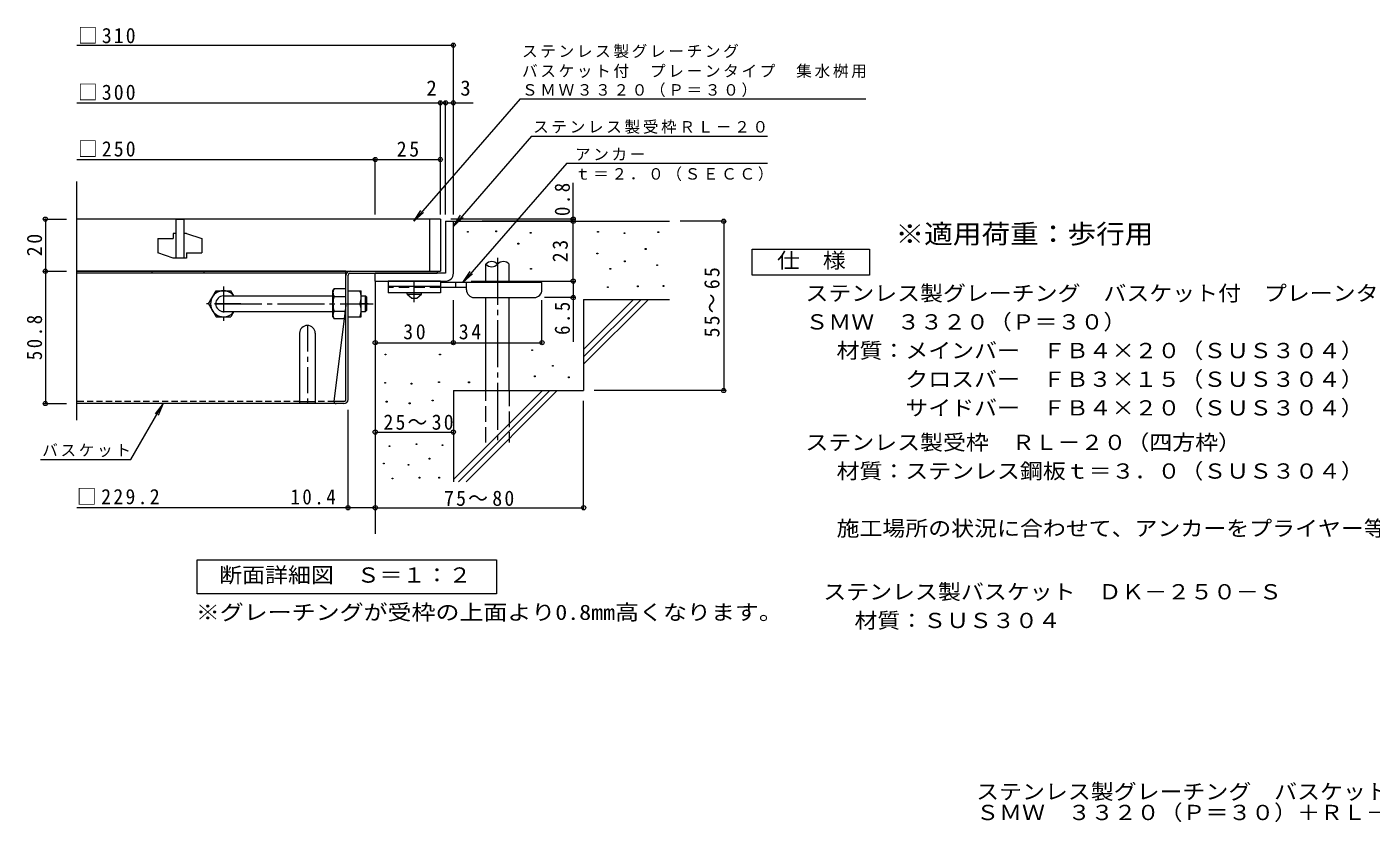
# Model space of a CAD drawing. Units: millimetres on the paper, enlarged 4 times, with parts at other scales. Extents: x -874 to 910, y -779 to 650.
# Drawn here: x -874 to 157, y -779 to -168 of the extents above; entities that cross this region are included whole.
import ezdxf
from ezdxf.enums import TextEntityAlignment as Align

# ---------------------------------------------------------------- set-up
doc = ezdxf.new("R2010")
doc.units = ezdxf.units.MM
doc.header["$LTSCALE"] = 4
doc.header["$PDMODE"] = 32
doc.header["$PDSIZE"] = 3.2
for name, pattern in [('CHAIN1', [8, 5, -1, 1, -1]), ('CHAIN2', [12, 9, -1, 1, -1]), ('DASHED1', [1.8, 1.2, -0.6]), ('DASHED2', [3, 2, -1]), ('DASHED3', [4, 3, -1])]:
    doc.linetypes.add(name, pattern=pattern)
for name, color, linetype, lineweight in [('D-0_芯', 7, 'Continuous', 9), ('D-1_躯体', 2, 'Continuous', 9), ('D-2_仕上', 3, 'Continuous', 9), ('D-4_その他', 7, 'Continuous', 9), ('D-5_文字', 7, 'Continuous', 9), ('D-6_寸法', 6, 'Continuous', 9), ('D-7_ハッチ', 2, 'Continuous', 9), ('D-8_記号', 2, 'Continuous', 9), ('D-9_0-HOJO', 4, 'Continuous', 9), ('D-B_7-WAKU-T', 2, 'Continuous', 9)]:
    doc.layers.add(name, color=color, linetype=linetype, lineweight=lineweight)
doc.layers.add('F-5_F-5ﾚｲﾔ', color=2, linetype='Continuous')
doc.styles.add('ＭＳ ゴシック', font='')
doc.styles.get('ＭＳ ゴシック').set_extended_font_data('MS Gothic')

msp = doc.modelspace()

# ---------------------------------------------------------------- linework, layer by layer
at = {"layer": 'D-0_芯'}
for points in [[(-536.213, -325.653), (-536.213, -325.053), (-535.613, -325.053), (-535.613, -325.653)], [(-514.557, -325.382), (-514.557, -324.782), (-513.957, -324.782), (-513.957, -325.382)], [(-488.028, -326.465), (-488.028, -325.865), (-487.428, -325.865), (-487.428, -326.465)], [(-436.325, -325.653), (-436.325, -325.053), (-435.725, -325.053), (-435.725, -325.653)], [(-416.023, -326.736), (-416.023, -326.136), (-415.423, -326.136), (-415.423, -326.736)], [(-390.035, -325.924), (-390.035, -325.324), (-389.435, -325.324), (-389.435, -325.924)], [(-497.503, -334.857), (-497.503, -334.257), (-496.903, -334.257), (-496.903, -334.857)], [(-399.781, -338.917), (-399.781, -338.317), (-399.181, -338.317), (-399.181, -338.917)], [(-436.866, -342.436), (-436.866, -341.836), (-436.266, -341.836), (-436.266, -342.436)], [(-415.752, -348.392), (-415.752, -347.792), (-415.152, -347.792), (-415.152, -348.392)], [(-390.848, -351.369), (-390.848, -350.769), (-390.248, -350.769), (-390.248, -351.369)], [(-487.758, -354.077), (-487.758, -353.476), (-487.158, -353.476), (-487.158, -354.077)], [(-426.85, -354.077), (-426.85, -353.476), (-426.25, -353.476), (-426.25, -354.077)], [(-428.745, -368.153), (-428.745, -367.553), (-428.145, -367.553), (-428.145, -368.153)], [(-405.736, -367.611), (-405.736, -367.011), (-405.136, -367.011), (-405.136, -367.611)], [(-385.975, -367.341), (-385.975, -366.741), (-385.375, -366.741), (-385.375, -367.341)], [(-599.472, -419.89), (-599.472, -419.29), (-598.872, -419.29), (-598.872, -419.89)], [(-557.598, -419.89), (-557.598, -419.29), (-556.998, -419.29), (-556.998, -419.89)], [(-486.946, -416.608), (-486.946, -416.008), (-486.346, -416.008), (-486.346, -416.608)], [(-470.974, -428.519), (-470.974, -427.918), (-470.374, -427.918), (-470.374, -428.519)], [(-599.776, -441.664), (-599.776, -441.064), (-599.176, -441.064), (-599.176, -441.664)], [(-579.524, -442.274), (-579.524, -441.673), (-578.924, -441.673), (-578.924, -442.274)], [(-558.359, -441.055), (-558.359, -440.455), (-557.759, -440.455), (-557.759, -441.055)], [(-535.397, -441.247), (-535.397, -440.646), (-534.797, -440.646), (-534.797, -441.247)], [(-484.78, -436.639), (-484.78, -436.039), (-484.18, -436.039), (-484.18, -436.639)], [(-458.793, -437.452), (-458.793, -436.852), (-458.193, -436.852), (-458.193, -437.452)], [(-598.558, -456.13), (-598.558, -455.53), (-597.958, -455.53), (-597.958, -456.13)], [(-580.895, -457.348), (-580.895, -456.748), (-580.295, -456.748), (-580.295, -457.348)], [(-563.232, -455.216), (-563.232, -454.616), (-562.632, -454.616), (-562.632, -455.216)], [(-596.426, -490.238), (-596.426, -489.638), (-595.826, -489.638), (-595.826, -490.238)], [(-575.718, -488.715), (-575.718, -488.115), (-575.118, -488.115), (-575.118, -488.715)], [(-555.771, -489.477), (-555.771, -488.877), (-555.171, -488.877), (-555.171, -489.477)], [(-600.69, -503.638), (-600.69, -503.037), (-600.09, -503.037), (-600.09, -503.638)], [(-581.808, -504.551), (-581.808, -503.951), (-581.208, -503.951), (-581.208, -504.551)], [(-565.668, -499.831), (-565.668, -499.231), (-565.068, -499.231), (-565.068, -499.831)], [(-594.142, -515.058), (-594.142, -514.458), (-593.542, -514.458), (-593.542, -515.058)], [(-573.434, -514.449), (-573.434, -513.849), (-572.834, -513.849), (-572.834, -514.449)], [(-558.207, -514.449), (-558.207, -513.849), (-557.607, -513.849), (-557.607, -514.449)]]:
    msp.add_lwpolyline(points, close=True, dxfattribs=at)
at = {"layer": 'D-1_躯体'}
for p, q in [((-553.063, -317.273), (-553.063, -357.273)), ((-553.063, -317.273), (-547.063, -317.273)), ((-547.063, -357.273), (-547.063, -317.273)), ((-778.527, -355.673), (-778.527, -357.273)), ((-738.527, -355.673), (-738.527, -357.273)), ((-553.063, -357.273), (-607.063, -357.273)), ((-607.063, -363.273), (-607.063, -357.273)), ((-607.063, -363.273), (-555.063, -363.273)), ((-555.063, -363.273), (-553.063, -363.273))]:
    msp.add_line(p, q, dxfattribs=at)
at = {"layer": 'D-1_躯体', "color": 3}
for p, q in [((-617.917, -374.673), (-614.517, -374.673)), ((-614.517, -374.673), (-613.517, -375.673)), ((-613.517, -385.673), (-613.517, -375.673)), ((-614.517, -386.673), (-613.517, -385.673))]:
    msp.add_line(p, q, dxfattribs=at)
msp.add_lwpolyline([(-617.917, -386.673), (-614.517, -386.673), (-614.517, -374.673)], dxfattribs=at)
at = {"layer": 'D-1_躯体'}
msp.add_arc((-553.063, -357.273), 6, 270, 0, dxfattribs=at)
at = {"layer": 'D-2_仕上'}
for p, q in [((-836.13, -469.915), (-836.13, -286.794)), ((-557.063, -315.673), (-836.13, -315.673)), ((-760.063, -315.673), (-754.063, -315.673)), ((-760.063, -315.673), (-760.063, -345.673)), ((-754.063, -315.673), (-754.063, -345.673)), ((-565.063, -355.673), (-565.063, -315.673)), ((-557.063, -315.673), (-557.063, -355.673)), ((-762.063, -326.673), (-762.063, -330.673)), ((-760.063, -326.673), (-762.063, -326.673)), ((-752.063, -326.673), (-754.063, -326.673)), ((-774.063, -330.673), (-774.063, -341.673)), ((-774.063, -330.673), (-762.063, -330.673)), ((-752.063, -341.673), (-740.063, -341.673)), ((-836.13, -355.673), (-557.063, -355.673))]:
    msp.add_line(p, q, dxfattribs=at)
for points in [[(-752.063, -326.673), (-740.063, -330.673), (-740.063, -341.673)], [(-752.063, -341.673), (-752.063, -345.673), (-762.063, -345.673), (-774.063, -341.673)]]:
    msp.add_lwpolyline(points, dxfattribs=at)
at = {"layer": 'D-4_その他'}
for p, q in [((-836.13, -182.127), (-547.063, -182.127)), ((-547.063, -312.091), (-547.063, -180.926)), ((-836.13, -226.405), (-557.063, -226.405)), ((-557.063, -312.091), (-557.063, -225.205)), ((-557.063, -226.405), (-555.063, -226.405)), ((-555.063, -226.405), (-531.998, -226.405)), ((-553.063, -312.091), (-553.063, -225.205)), ((-836.13, -269.906), (-607.063, -269.906)), ((-607.063, -312.091), (-607.063, -268.706)), ((-607.063, -269.906), (-557.063, -269.906)), ((-455.077, -317.273), (-455.077, -287.794)), ((-861.491, -315.673), (-844.13, -315.673)), ((-860.291, -315.673), (-860.291, -355.673)), ((-453.877, -315.673), (-549.063, -315.673)), ((-453.877, -317.273), (-525.026, -317.273)), ((-455.077, -363.273), (-455.077, -317.273)), ((-338.358, -317.273), (-373.063, -317.273)), ((-339.558, -317.273), (-339.558, -447.273)), ((-861.491, -355.673), (-844.13, -355.673)), ((-861.491, -355.673), (-844.13, -355.673)), ((-860.291, -355.673), (-860.291, -457.273)), ((-533.459, -363.273), (-453.877, -363.273)), ((-455.077, -363.273), (-455.077, -409.973)), ((-547.06, -411.714), (-547.06, -377.873)), ((-479.059, -411.714), (-479.059, -377.873)), ((-453.877, -375.873), (-477.059, -375.873)), ((-338.358, -447.273), (-439.063, -447.273)), ((-861.491, -457.273), (-844.127, -457.273)), ((-769.885, -457.273), (-773.712, -466.512)), ((-627.917, -538.473), (-627.917, -462.073)), ((-447.063, -538.473), (-447.063, -455.273)), ((-607.063, -479.175), (-547.063, -479.175)), ((-627.917, -537.273), (-836.13, -537.273)), ((-607.063, -537.273), (-627.917, -537.273)), ((-607.063, -537.273), (-447.063, -537.273))]:
    msp.add_line(p, q, dxfattribs=at)
for points in [[(-607.06, -410.514), (-547.06, -410.514), (-479.059, -410.514)], [(-863.963, -500.28), (-794.715, -500.28), (-769.885, -457.273), (-775.973, -465.207)]]:
    msp.add_lwpolyline(points, dxfattribs=at)
for p in [(-547.063, -182.127), (-557.063, -226.405), (-553.063, -226.405), (-547.063, -226.405), (-607.063, -269.906), (-557.063, -269.906), (-860.291, -315.673), (-455.077, -315.673), (-455.077, -317.273), (-339.558, -317.273), (-860.291, -355.673), (-455.077, -363.273), (-455.077, -375.873), (-607.06, -410.514), (-547.06, -410.514), (-479.059, -410.514), (-339.558, -447.273), (-860.291, -457.273), (-607.063, -479.175), (-547.063, -479.175), (-627.917, -537.273), (-607.063, -537.273), (-447.063, -537.273)]:
    msp.add_point(p, dxfattribs=at)
at = {"layer": 'D-5_文字'}
for p, q in [((-495.776, -223.434), (-230.396, -223.434)), ((-487.137, -252.109), (-547.063, -320.961)), ((-487.137, -252.109), (-305.806, -252.109)), ((-460.065, -272.645), (-539.815, -364.273)), ((-460.065, -272.645), (-305.806, -272.645)), ((-577.451, -317.273), (-569.957, -310.652)), ((-547.063, -320.961), (-541.539, -312.626)), ((-547.063, -320.961), (-539.57, -314.34)), ((-539.815, -364.273), (-534.291, -355.937)), ((-539.815, -364.273), (-532.322, -357.651)), ((-743.861, -577.273), (-513.861, -577.273)), ((-743.861, -603.273), (-743.861, -577.273)), ((-513.861, -577.273), (-513.861, -603.273)), ((-513.861, -603.273), (-743.861, -603.273))]:
    msp.add_line(p, q, dxfattribs=at)
msp.add_lwpolyline([(-495.776, -223.434), (-577.451, -317.273), (-571.927, -308.938)], dxfattribs=at)
msp.add_lwpolyline([(-317.637, -358.773), (-317.637, -338.773), (-227.637, -338.773), (-227.637, -358.773)], close=True, dxfattribs=at)
at = {"layer": 'D-6_寸法'}
for p, q in [((-547.063, -317.273), (-381.063, -317.273)), ((-522.146, -364.273), (-522.146, -350.273)), ((-504.146, -364.273), (-504.146, -350.273)), ((-607.063, -363.273), (-607.063, -557.273)), ((-522.146, -447.273), (-522.146, -375.873)), ((-504.146, -447.273), (-504.146, -375.873)), ((-447.063, -415.677), (-408.659, -377.273)), ((-447.063, -377.273), (-381.063, -377.273)), ((-447.063, -421.334), (-403.002, -377.273)), ((-447.063, -377.273), (-447.063, -447.273)), ((-447.063, -426.99), (-397.346, -377.273)), ((-547.063, -447.273), (-547.063, -517.273)), ((-547.063, -447.273), (-447.063, -447.273)), ((-547.063, -515.677), (-478.659, -447.273)), ((-543.003, -517.273), (-473.003, -447.273)), ((-537.347, -517.273), (-467.347, -447.273))]:
    msp.add_line(p, q, dxfattribs=at)
at = {"layer": 'D-6_寸法', "linetype": 'CHAIN2'}
msp.add_line((-513.146, -345.347), (-513.146, -487.273), dxfattribs=at)
at = {"layer": 'D-6_寸法', "linetype": 'DASHED3'}
for p, q in [((-522.146, -487.273), (-522.146, -447.273)), ((-504.146, -447.273), (-504.146, -487.273))]:
    msp.add_line(p, q, dxfattribs=at)
at = {"layer": 'D-6_寸法'}
for centre, start, end in [((-517.646, -354.335), 42.07146, 137.92854), ((-517.646, -346.211), 222.07146, 317.92854), ((-508.646, -354.335), 42.07146, 137.92854)]:
    msp.add_arc(centre, 6.062, start, end, dxfattribs=at)
at = {"layer": 'D-7_ハッチ'}
for p, q in [((-629.517, -355.673), (-836.127, -355.673)), ((-629.517, -357.273), (-836.127, -357.273)), ((-629.517, -454.34), (-629.517, -355.673)), ((-627.917, -454.073), (-627.917, -358.607)), ((-626.584, -357.273), (-559.51, -357.273)), ((-626.317, -355.673), (-559.51, -355.673)), ((-559.51, -355.673), (-559.51, -357.273)), ((-629.517, -381.673), (-638.741, -455.673)), ((-631.117, -457.273), (-836.127, -457.273)), ((-630.85, -455.673), (-638.741, -455.673))]:
    msp.add_line(p, q, dxfattribs=at)
at = {"layer": 'D-7_ハッチ', "linetype": 'DASHED1'}
for p, q in [((-665.117, -455.673), (-836.127, -455.673)), ((-638.741, -455.673), (-653.117, -455.673))]:
    msp.add_line(p, q, dxfattribs=at)
at = {"layer": 'D-7_ハッチ'}
for centre, radius, start, end in [((-626.317, -358.873), 3.2, 90, 180), ((-626.584, -358.607), 1.333, 90, 180), ((-637.141, -455.673), 1.6, 180, 270), ((-631.117, -454.073), 3.2, 270, 0), ((-630.85, -454.34), 1.333, 270, 0)]:
    msp.add_arc(centre, radius, start, end, dxfattribs=at)
at = {"layer": 'D-8_記号', "linetype": 'CHAIN1'}
for p, q in [((-723.517, -367.481), (-723.517, -393.866)), ((-710.324, -380.673), (-736.71, -380.673)), ((-659.117, -397.273), (-659.117, -457.273))]:
    msp.add_line(p, q, dxfattribs=at)
at = {"layer": 'D-8_記号'}
for p, q in [((-665.117, -403.273), (-665.117, -457.273)), ((-653.117, -403.273), (-653.117, -457.273)), ((-665.117, -455.673), (-653.117, -455.673))]:
    msp.add_line(p, q, dxfattribs=at)
msp.add_arc((-659.117, -403.273), 6, 0, 180, dxfattribs=at)
at = {"layer": 'D-9_0-HOJO', "color": 3}
for p, q in [((-597.06, -363.273), (-597.06, -372.273)), ((-557.059, -363.273), (-597.06, -363.273)), ((-557.059, -367.273), (-597.06, -367.273)), ((-557.059, -363.273), (-557.059, -372.273)), ((-557.059, -372.273), (-597.06, -372.273))]:
    msp.add_line(p, q, dxfattribs=at)
at = {"layer": 'D-9_0-HOJO', "color": 3, "linetype": 'DASHED2'}
msp.add_line((-557.059, -368.273), (-597.06, -368.273), dxfattribs=at)
at = {"layer": 'D-9_0-HOJO', "linetype": 'CHAIN1'}
msp.add_line((-577.06, -379.369), (-577.06, -363.273), dxfattribs=at)
at = {"layer": 'D-9_0-HOJO'}
for p, q in [((-479.06, -364.273), (-557.059, -364.273)), ((-537.05, -368.273), (-557.059, -368.273)), ((-545.06, -368.273), (-545.06, -364.273)), ((-537.06, -369.873), (-537.06, -364.273)), ((-479.06, -369.873), (-479.06, -364.273)), ((-531.06, -375.873), (-485.059, -375.873))]:
    msp.add_line(p, q, dxfattribs=at)
at = {"layer": 'D-9_0-HOJO', "color": 2}
for p, q in [((-582.56, -373.273), (-582.56, -372.273)), ((-582.56, -373.273), (-579.059, -376.272)), ((-582.56, -373.273), (-571.56, -373.273)), ((-579.059, -376.272), (-575.06, -376.272)), ((-575.06, -376.272), (-571.56, -373.273)), ((-571.56, -373.273), (-571.56, -372.273))]:
    msp.add_line(p, q, dxfattribs=at)
at = {"layer": 'D-9_0-HOJO'}
for centre, start, end in [((-531.06, -369.873), 180, 270), ((-485.059, -369.873), 270, 0)]:
    msp.add_arc(centre, 6, start, end, dxfattribs=at)
at = {"layer": 'D-B_7-WAKU-T'}
for p, q in [((-735.017, -380.673), (-729.243, -370.673)), ((-729.243, -370.673), (-717.79, -370.673)), ((-715.49, -374.658), (-717.79, -370.673)), ((-639.524, -370.673), (-638.658, -369.173)), ((-639.524, -390.673), (-639.524, -370.673)), ((-629.524, -369.173), (-638.658, -369.173)), ((-627.917, -370.673), (-617.917, -370.673)), ((-617.917, -390.673), (-617.917, -370.673)), ((-735.017, -380.673), (-729.243, -390.673)), ((-638.658, -374.947), (-629.524, -374.947)), ((-627.917, -380.673), (-618.783, -380.673)), ((-729.243, -390.673), (-717.79, -390.673)), ((-715.481, -386.673), (-717.79, -390.673)), ((-639.524, -390.673), (-638.658, -392.173)), ((-638.658, -386.4), (-629.524, -386.4)), ((-627.917, -390.673), (-617.917, -390.673)), ((-629.524, -392.173), (-638.658, -392.173))]:
    msp.add_line(p, q, dxfattribs=at)
at = {"layer": 'D-B_7-WAKU-T', "color": 3, "linetype": 'CHAIN2'}
msp.add_line((-730.093, -380.673), (-608.515, -380.673), dxfattribs=at)
at = {"layer": 'D-B_7-WAKU-T', "color": 3}
for p, q in [((-723.517, -374.673), (-639.524, -374.673)), ((-723.517, -386.673), (-639.524, -386.673))]:
    msp.add_line(p, q, dxfattribs=at)
at = {"layer": 'D-B_7-WAKU-T', "linetype": 'CHAIN1'}
msp.add_line((-612.544, -380.673), (-618.667, -380.673), dxfattribs=at)
at = {"layer": 'D-B_7-WAKU-T'}
for centre, radius, start, end in [((-723.517, -380.673), 10, 36.87019, 323.12981), ((-632.96, -372.463), 6.579, 149.99998, 176.07924), ((-632.783, -375.673), 14.866, 340.34633, 19.65366), ((-634.054, -371.993), 5.47, 180.2103, 212.68507), ((-620.159, -380.673), 19.365, 162.79973, 197.20026), ((-632.783, -385.673), 14.866, 340.34633, 19.65366), ((-634.054, -389.354), 5.47, 147.31491, 179.78969), ((-632.96, -388.884), 6.579, 183.92075, 210)]:
    msp.add_arc(centre, radius, start, end, dxfattribs=at)
at = {"layer": 'D-B_7-WAKU-T', "color": 3}
msp.add_arc((-723.517, -380.673), 6, 90, 270, dxfattribs=at)

# ---------------------------------------------------------------- texts
at = {"layer": 'D-4_その他', "color": 2, "style": 'ＭＳ ゴシック'}
for s, p in [('2', (-567.799, -224.405)), ('3', (-541.743, -224.405))]:
    msp.add_text(s, height=11.73, dxfattribs=at).set_placement(p, align=Align.BOTTOM_LEFT)
for s, width, p in [('ステンレス製バスケット\u3000ＤＫ－２５０－Ｓ', 1.1, (-263.024, -611.135)), ('※グレーチングが受枠の上面より0.8mm高くなります。', 1.15, (-744.811, -626.858)), ('材質：ＳＵＳ３０４', 1.1, (-239.139, -633.135))]:
    msp.add_text(s, height=11.73, dxfattribs=dict(at, width=width)).set_placement(p, align=Align.BOTTOM_LEFT)
at = {"layer": 'D-4_その他', "color": 2, "char_height": 11.73, "attachment_point": 7, "style": 'ＭＳ ゴシック'}
for s, insert in [('\\T1.21;\\W0.95;□310', (-835.344, -180.904)), ('\\T1.21;\\W0.95;□300', (-835.344, -224.405)), ('\\T1.21;\\W0.95;□250', (-835.344, -267.906)), ('\\T1.27;\\W0.95;25', (-590.563, -267.906)), ('\\T1.27;\\W0.95;30', (-585.56, -408.114)), ('\\T1.27;\\W0.95;34', (-542.913, -408.114)), ('\\T1.22;\\W0.95;25～30', (-600.743, -477.521)), ('\\T1.23;\\W0.95;□229.2', (-836.13, -534.873)), ('\\T1.28;\\W0.9;10.4', (-672.184, -534.873)), ('\\T1.22;\\W0.95;75～80', (-554.21, -535.966))]:
    msp.add_mtext(s, dxfattribs=dict(at, insert=insert))
at = {"layer": 'D-4_その他', "color": 2, "char_height": 11.73, "attachment_point": 7, "rotation": 90, "style": 'ＭＳ ゴシック'}
for s, insert in [('\\T1.27;\\W0.9;0.8', (-457.477, -313.276)), ('\\T1.27;\\W0.95;20', (-862.691, -344.173)), ('\\T1.27;\\W0.95;23', (-459.077, -348.773)), ('\\T1.22;\\W0.95;55～65', (-342.601, -406.475)), ('\\T1.27;\\W0.9;6.5', (-457.477, -404.551)), ('\\T1.28;\\W0.9;50.8', (-862.691, -423.973))]:
    msp.add_mtext(s, dxfattribs=dict(at, insert=insert))
at = {"layer": 'D-4_その他', "insert": (-862.715, -498.377), "char_height": 8.798, "attachment_point": 7, "style": 'ＭＳ ゴシック'}
msp.add_mtext('\\T1.17;バスケット', dxfattribs=at)
at = {"layer": 'D-5_文字', "color": 3, "style": 'ＭＳ ゴシック', "width": 1.1}
msp.add_text('※適用荷重：歩行用', height=14.66, dxfattribs=at).set_placement((-207.637, -338.773), align=Align.BOTTOM_LEFT)
at = {"layer": 'D-5_文字', "color": 2, "style": 'ＭＳ ゴシック', "width": 1.1}
for s, p in [('仕\u3000様', (-298.637, -356.773)), ('ステンレス製グレーチング\u3000バスケット付\u3000プレーンタイプ\u3000集水桝用', (-276.801, -381.941)), ('ＳＭＷ\u3000３３２０（Ｐ＝３０）', (-276.801, -403.941)), ('材質：メインバー\u3000ＦＢ４×２０（ＳＵＳ３０４）', (-252.916, -425.942)), ('\u3000\u3000\u3000クロスバー\u3000ＦＢ３×１５（ＳＵＳ３０４）', (-252.916, -447.942)), ('\u3000\u3000\u3000サイドバー\u3000ＦＢ４×２０（ＳＵＳ３０４）', (-252.916, -469.942)), ('ステンレス製受枠\u3000ＲＬ－２０（四方枠）', (-276.801, -496.441)), ('材質：ステンレス鋼板ｔ＝３．０（ＳＵＳ３０４）', (-252.916, -518.442)), ('施工場所の状況に合わせて、アンカーをプライヤー等で折り曲げてご使用ください。', (-252.916, -562.441)), ('断面詳細図\u3000Ｓ＝１：２', (-726.861, -598.273))]:
    msp.add_text(s, height=11.73, dxfattribs=at).set_placement(p, align=Align.BOTTOM_LEFT)
at = {"layer": 'D-5_文字', "char_height": 8.798, "attachment_point": 7, "style": 'ＭＳ ゴシック'}
for s, insert in [('\\T1.17;ステンレス製グレーチング', (-494.396, -192.124)), ('\\T1.17;バスケット付\u3000プレーンタイプ\u3000集水桝用', (-494.396, -207.37)), ('\\T1.17;ＳＭＷ３３２０（Ｐ＝３０）', (-494.396, -222.025)), ('\\T1.17;ステンレス製受枠ＲＬ－２０', (-485.89, -250.205)), ('\\T1.17;アンカー', (-453.753, -270.781)), ('\\T1.17;ｔ＝２．０（ＳＥＣＣ）', (-453.753, -286.508))]:
    msp.add_mtext(s, dxfattribs=dict(at, insert=insert))
at = {"layer": 'F-5_F-5ﾚｲﾔ', "style": 'ＭＳ ゴシック', "width": 1.1}
for s, p in [('ステンレス製グレーチング\u3000バスケット付\u3000プレーンタイプ\u3000集水桝用', (-145.731, -764.546)), ('ＳＭＷ\u3000３３２０（Ｐ＝３０）＋ＲＬ－２０（四方枠）＋ＤＫ－２５０－Ｓ', (-145.731, -780.546))]:
    msp.add_text(s, height=11.73, dxfattribs=at).set_placement(p, align=Align.BOTTOM_LEFT)

doc.saveas('drawing.dxf')
